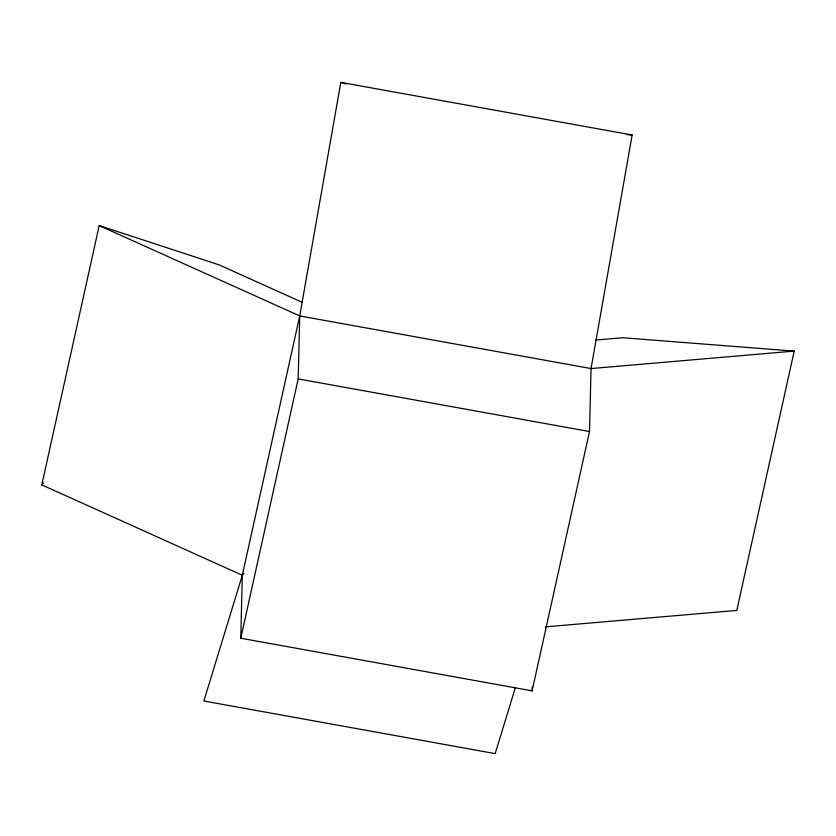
<?xml version="1.0" encoding="UTF-8"?>
<svg xmlns="http://www.w3.org/2000/svg" width="836" height="836" viewBox="0 0 836 836"><rect width="100%" height="100%" fill="white"/><g stroke="black" fill="none" stroke-linecap="round" stroke-linejoin="round"><path stroke-width="1.25" d="M240.778 638.234L242.315 575.252L299.727 315.935L340.816 82.377L632.141 134.993L591.052 368.561L589.505 431.543L532.104 690.86L240.778 638.234L298.18 378.917L299.727 315.935L99.202 225.574L41.8 484.89L242.315 575.252L243.955 573.224M532.104 690.86L532.198 687.004M595.514 340.074L622.684 337.744L794.2 351.11L736.798 610.426L545.291 626.875M242.315 575.252L203.859 701.007L495.184 753.623L515.363 687.641M41.8 484.89L43.43 482.863M794.2 351.11L591.052 368.561L299.727 315.935M626.937 134.586L632.141 134.993M298.18 378.917L589.505 431.543M340.816 82.377L345.759 83.997M99.202 225.574L219.022 264.824L302.068 302.256"/></g></svg>
